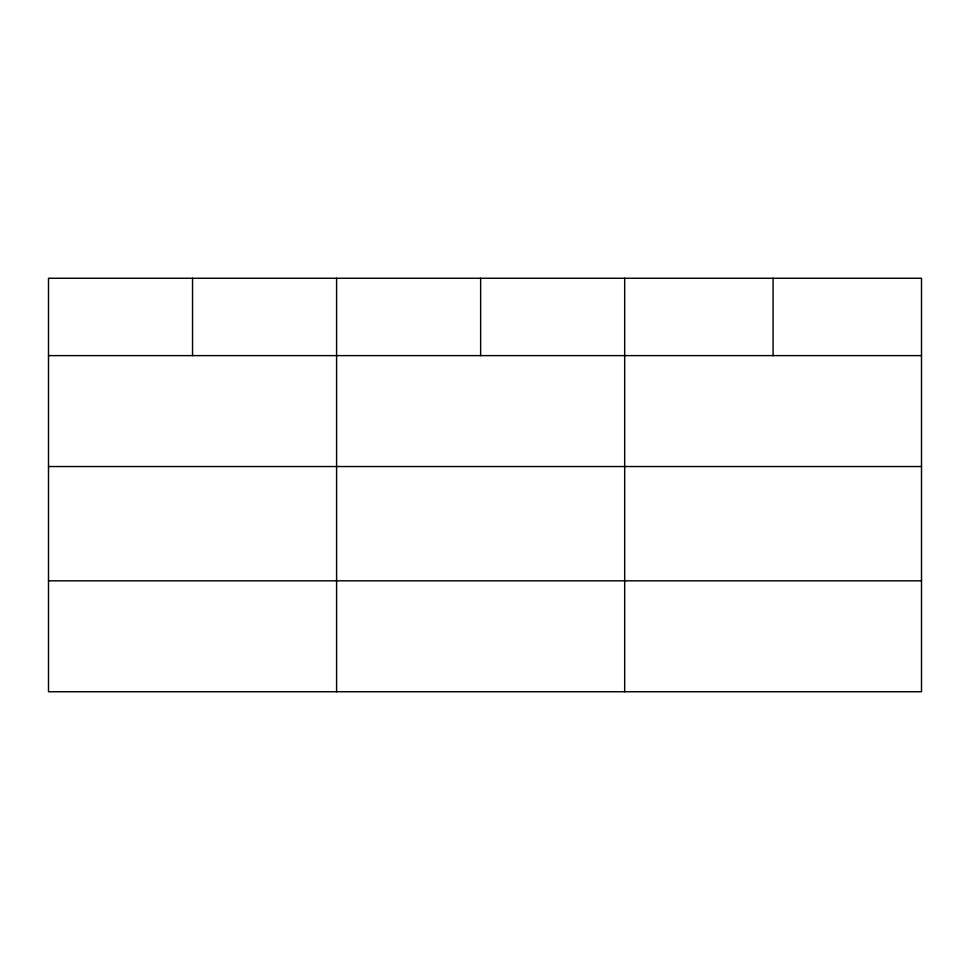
<?xml version="1.0" encoding="UTF-8"?>
<svg xmlns="http://www.w3.org/2000/svg" width="970" height="970" viewBox="0 0 970 970"><rect width="100%" height="100%" fill="white"/><g stroke="black" fill="none" stroke-linecap="round" stroke-linejoin="round"><path stroke-width="1.45" d="M921.5 466.534L921.5 278.257L48.5 278.257L48.5 691.743L921.5 691.743L921.5 466.534L48.5 466.534M48.5 355.614L921.5 355.614M48.5 580.824L921.5 580.824M773.09 278.257L773.09 355.614M624.68 278.257L624.68 691.743M480.635 278.257L480.635 355.614M336.59 278.257L336.59 691.743M192.545 278.257L192.545 355.614"/></g></svg>
